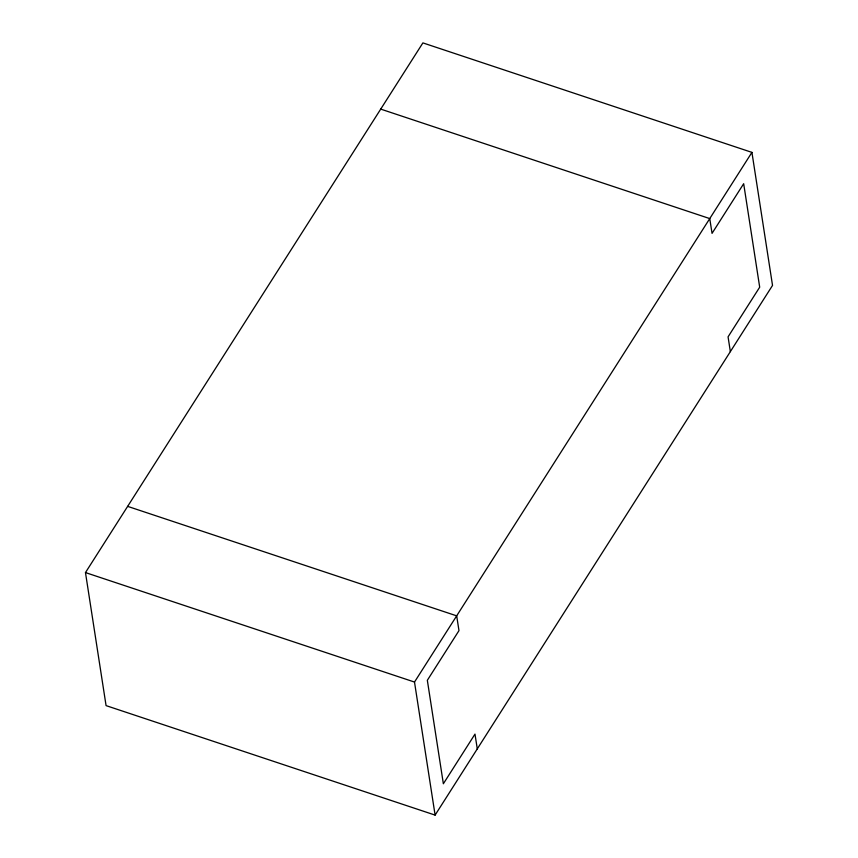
<?xml version="1.0" encoding="UTF-8"?>
<svg xmlns="http://www.w3.org/2000/svg" width="858" height="858" viewBox="0 0 858 858"><rect width="100%" height="100%" fill="white"/><g stroke="black" fill="none" stroke-linecap="round" stroke-linejoin="round"><path stroke-width="1.29" d="M85.468 572.576L422.897 42.9L751.93 152.381L772.532 285.424L435.103 815.1L106.07 705.619L85.468 572.576L414.5 682.056L435.103 815.1M414.5 682.056L751.93 152.381M380.716 109.105L709.759 218.586L712.043 233.365L743.672 183.709L759.695 287.194L728.067 336.851L730.351 351.63M127.649 506.37L456.681 615.851L458.976 630.63L427.338 680.287L443.361 783.762L474.989 734.105L477.284 748.895"/></g></svg>
